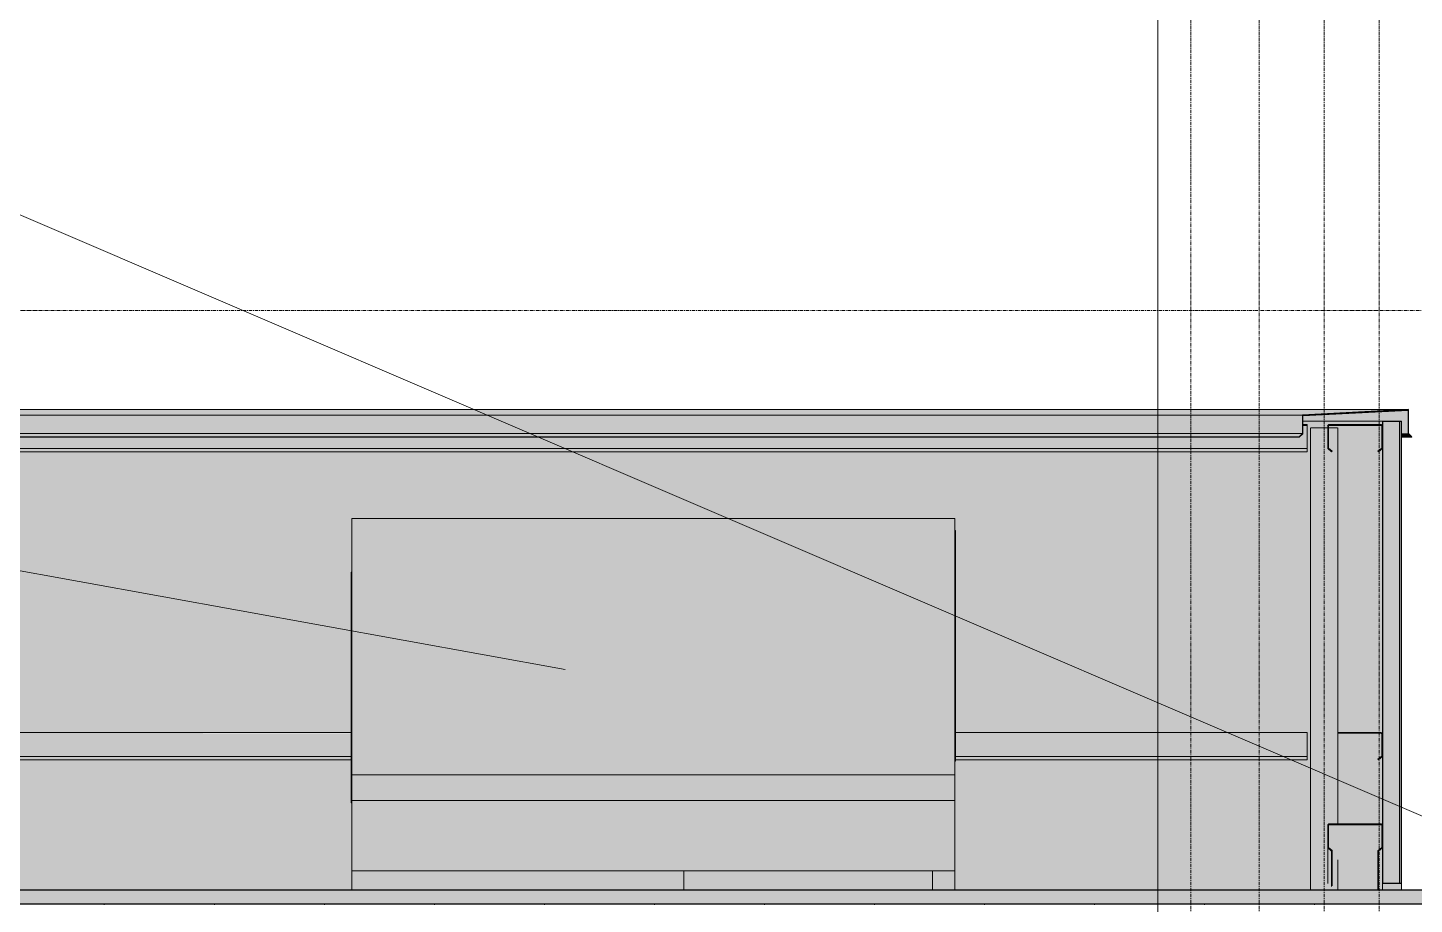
# Model space of a CAD drawing. Header units: inches. Extents: x -23445 to -32, y -314 to 853.
# Drawn here: x -22539.6 to -22336.9, y 171.2 to 299.3 of the extents above; entities that cross this region are included whole.
import ezdxf

# ---------------------------------------------------------------- set-up
doc = ezdxf.new("R2010")
doc.units = ezdxf.units.IN
doc.header["$MEASUREMENT"] = 0
doc.linetypes.add('Grid Line 1_2_', pattern=[0.875, 0.5, -0.125, 0.125, -0.125])
for name, color, linetype, lineweight in [('A-ANNO-IDEN', 131, 'Continuous', 9), ('A-FLOR-LEVL', 51, 'Continuous', 9), ('A-ROOF', 132, 'Continuous', 9), ('A-ROOF-PATT', 132, 'Continuous', 9), ('A-WALL', 113, 'Continuous', 9), ('G-ANNO-SYMB', 111, 'Continuous', 9), ('M-EQPM', 50, 'Continuous', 9), ('M-HVAC-DUCT', 70, 'Continuous', 9), ('S-BEAM', 12, 'Continuous', 9), ('S-COLS', 52, 'Continuous', 9), ('S-GRID', 1, 'Continuous', 9)]:
    doc.layers.add(name, color=color, linetype=linetype, lineweight=lineweight)

# ---------------------------------------------------------------- blocks, each defined once
blk = doc.blocks.new('Girt_C - 8_D-1405601-Building Section - North_South looking West _ Clinic')
at = {"layer": 'S-BEAM'}
h = blk.add_hatch(dxfattribs=at)
h.set_pattern_fill('FP_1', color=256, style=0, pattern_type=2)
h.set_pattern_definition([(45, (-21811.89, 94.61), (-19.007, 19.007), []), (45, (-21811.89, 123.41), (-19.007, 19.007), [])])
h.paths.add_polyline_path([(-22342.13, 237.31), (-22341.55, 237.8), (-22341.55, 241.11), (-22341.66, 241.11), (-22341.66, 237.85), (-22342.2, 237.4)], flags=0)
h.paths.add_polyline_path([(-22348.98, 237.31), (-22348.91, 237.4), (-22349.44, 237.85), (-22349.44, 241.11), (-22349.55, 241.11), (-22349.55, 237.8), (-22349.42, 237.69)], flags=0)
h.paths.add_polyline_path([(-22341.74, 241.19), (-22341.74, 241.3), (-22349.37, 241.3), (-22349.37, 241.19), (-22346.39, 241.19)], flags=0)
at = {"layer": 'S-BEAM', "lineweight": 15}
for p, q in [((-22341.74, 241.3), (-22349.37, 241.3)), ((-22349.37, 241.19), (-22341.74, 241.19)), ((-22349.55, 241.11), (-22349.55, 237.8)), ((-22349.44, 237.85), (-22349.44, 241.11)), ((-22341.66, 241.11), (-22341.66, 237.85)), ((-22341.55, 237.8), (-22341.55, 241.11)), ((-22349.55, 237.8), (-22348.98, 237.31)), ((-22348.91, 237.4), (-22349.44, 237.85)), ((-22348.98, 237.31), (-22348.91, 237.4)), ((-22341.66, 237.85), (-22342.2, 237.4)), ((-22342.2, 237.4), (-22342.13, 237.31)), ((-22342.13, 237.31), (-22341.55, 237.8))]:
    blk.add_line(p, q, dxfattribs=at)
for centre, radius, start, end in [((-22349.37, 241.11), 0.188, 90, 180), ((-22349.37, 241.11), 0.0782, 90, 177.8773), ((-22341.74, 241.11), 0.188, 0, 90), ((-22341.74, 241.11), 0.0782, 3.0424, 90)]:
    blk.add_arc(centre, radius, start, end, dxfattribs=at)
blk = doc.blocks.new('Girt_C - 8_D-1405602-Building Section - North_South looking West _ Clinic')
at = {"layer": 'S-BEAM'}
for points in [[(-22346.39, 173.24), (-22342.2, 173.24), (-22342.13, 179.07), (-22341.74, 179.47), (-22341.74, 182.81), (-22349.37, 182.8), (-22349.37, 179.4), (-22348.91, 178.93), (-22348.91, 177.65), (-22348.1, 177.61), (-22348.1, 173.24)], [(-22348.98, 173.78), (-22348.98, 178.93), (-22349.55, 179.41), (-22349.48, 174.21), (-22349.19, 173.96)], [(-22342.13, 173.24), (-22341.55, 173.24), (-22341.55, 179.41), (-22342.13, 178.93), (-22342.13, 174.21)], [(-22341.74, 179.4), (-22341.66, 179.47), (-22341.74, 179.41)], [(-22348.98, 173.78), (-22348.91, 173.86), (-22348.98, 174.21)]]:
    blk.add_hatch(color=256, dxfattribs=at).paths.add_polyline_path(points, flags=0)
at = {"layer": 'S-BEAM', "lineweight": 15}
for p, q in [((-22349.55, 182.73), (-22349.55, 179.41)), ((-22349.44, 179.47), (-22349.44, 182.73)), ((-22341.74, 182.92), (-22349.37, 182.92)), ((-22349.37, 182.81), (-22341.74, 182.81)), ((-22341.66, 182.73), (-22341.66, 179.47)), ((-22341.55, 179.41), (-22341.55, 182.73)), ((-22349.55, 179.41), (-22348.98, 178.93)), ((-22348.91, 179.02), (-22349.44, 179.47)), ((-22348.98, 178.93), (-22348.91, 179.02)), ((-22341.66, 179.47), (-22342.2, 179.01)), ((-22342.2, 179.01), (-22342.13, 178.93)), ((-22342.13, 178.93), (-22341.55, 179.41))]:
    blk.add_line(p, q, dxfattribs=at)
at = {"layer": 'S-BEAM'}
for p, q in [((-22349.55, 174.21), (-22349.55, 179.41)), ((-22348.98, 178.93), (-22348.98, 173.78)), ((-22348.91, 179.02), (-22348.91, 173.86)), ((-22342.2, 179.01), (-22342.2, 173.24)), ((-22342.13, 178.93), (-22342.13, 173.24))]:
    blk.add_line(p, q, dxfattribs=at)
at = {"layer": 'S-BEAM', "lineweight": 15, "flags": 128}
for points in [[(-22349.37, 182.92), (-22349.44, 182.9), (-22349.5, 182.86), (-22349.54, 182.8), (-22349.55, 182.73)], [(-22349.44, 182.73), (-22349.43, 182.77), (-22349.4, 182.8), (-22349.37, 182.81)], [(-22341.55, 182.73), (-22341.57, 182.8), (-22341.61, 182.86), (-22341.67, 182.9), (-22341.74, 182.92)], [(-22341.74, 182.81), (-22341.7, 182.8), (-22341.67, 182.77), (-22341.66, 182.73)]]:
    blk.add_lwpolyline(points, dxfattribs=at)
blk = doc.blocks.new('Girt_C - 8_D-1405603-Building Section - North_South looking West _ Clinic')
at = {"layer": 'S-BEAM'}
blk.add_hatch(color=256, dxfattribs=at).paths.add_polyline_path([(-22352.55, 241.11), (-22352.55, 241.3), (-22353.18, 241.27), (-22353.18, 241.11)], flags=0)
h = blk.add_hatch(color=256, dxfattribs=at)
h.paths.add_polyline_path([(-22353.18, 237.8), (-22352.55, 237.8), (-22352.55, 241.11), (-22353.18, 241.11), (-22353.24, 239.91), (-22353.74, 239.46), (-22541.1, 239.46), (-22541.1, 237.8), (-22353.24, 237.8)], flags=0)
h.paths.add_polyline_path([(-22569.11, 237.8), (-22545, 237.8), (-22545, 239.46), (-22785.05, 239.46), (-22785.05, 237.8), (-22724.05, 237.8)], flags=0)
h = blk.add_hatch(color=256, dxfattribs=at)
h.paths.add_polyline_path([(-22375.45, 237.31), (-22352.55, 237.31), (-22352.55, 237.8), (-22541.1, 237.8), (-22541.1, 237.31), (-22414.18, 237.31)], flags=0)
h.paths.add_polyline_path([(-22569.11, 237.31), (-22545, 237.31), (-22545, 237.8), (-22785.05, 237.8), (-22785.05, 237.31), (-22724.05, 237.31)], flags=0)
for p, q in [((-22352.55, 241.3), (-22353.18, 241.3)), ((-22352.55, 241.3), (-22352.55, 241.11)), ((-22352.55, 241.11), (-22352.55, 237.8)), ((-22541.1, 237.8), (-22352.55, 237.8)), ((-22352.55, 237.31), (-22541.1, 237.31)), ((-22352.55, 237.8), (-22352.55, 237.31))]:
    blk.add_line(p, q, dxfattribs=at)
blk = doc.blocks.new('Carrier_48TC_Standard_Efficiency_Gas_Heat_Electric_Cooling_Packaged_Rooftop_Unit_3_to_15_nominal_tons - 7_5 ton 48TC__08-873531-Building Section - North_South looking West _ Clinic')
at = {"layer": 'M-EQPM'}
blk.add_hatch(color=256, dxfattribs=at).paths.add_polyline_path([(-22492.18, 186), (-22492.18, 219.75), (-22492.3, 219.75), (-22492.3, 186)], flags=0)
h = blk.add_hatch(color=256, dxfattribs=at)
h.paths.add_polyline_path([(-22492.18, 173.24), (-22443.68, 173.24), (-22443.68, 176.08), (-22492.18, 176.08), (-22492.18, 174.21)], flags=0)
h.paths.add_polyline_path([(-22404.05, 173.24), (-22404.05, 176.08), (-22407.3, 176.08), (-22407.3, 173.24)], flags=0)
for p, q in [((-22492.3, 186), (-22492.3, 219.75)), ((-22492.3, 219.75), (-22492.18, 219.75)), ((-22492.18, 186), (-22492.3, 186)), ((-22492.18, 176.08), (-22492.18, 173.24)), ((-22404.05, 173.24), (-22404.05, 176.08))]:
    blk.add_line(p, q, dxfattribs=at)
blk = doc.blocks.new('Carrier_48TC_Standard_Efficiency_Gas_Heat_Electric_Cooling_Packaged_Rooftop_Unit_3_to_15_nominal_tons - 7_5 ton 48TC__08-V8-Building Section - North_South looking West _ Clinic')
at = {"layer": 'M-EQPM'}
for points in [[(-22443.23, 186.33), (-22404.05, 186.33), (-22404.05, 227.58), (-22492.18, 227.58), (-22492.18, 186.33), (-22452.91, 186.33)], [(-22403.93, 205.96), (-22403.93, 225.83), (-22404.05, 225.83), (-22404.05, 205.96)], [(-22404.05, 192.08), (-22403.93, 192.08), (-22403.93, 205.96), (-22404.05, 205.96), (-22404.05, 193.74)], [(-22443.23, 176.08), (-22404.05, 176.08), (-22404.05, 190.08), (-22492.18, 190.08), (-22492.18, 176.08), (-22452.91, 176.08)]]:
    blk.add_hatch(color=256, dxfattribs=at).paths.add_polyline_path(points, flags=0)
for p, q in [((-22492.18, 227.58), (-22404.05, 227.58)), ((-22492.18, 186.33), (-22492.18, 227.58)), ((-22404.05, 186.33), (-22404.05, 227.58)), ((-22404.05, 225.83), (-22403.93, 225.83)), ((-22403.93, 225.83), (-22403.93, 205.96)), ((-22404.05, 205.96), (-22403.93, 205.96)), ((-22403.93, 205.96), (-22403.93, 192.08)), ((-22404.05, 192.08), (-22403.93, 192.08)), ((-22492.18, 190.08), (-22404.05, 190.08)), ((-22492.18, 176.08), (-22492.18, 190.08)), ((-22404.05, 176.08), (-22404.05, 190.08)), ((-22404.05, 186.33), (-22492.18, 186.33)), ((-22404.05, 176.08), (-22492.18, 176.08))]:
    blk.add_line(p, q, dxfattribs=at)
blk = doc.blocks.new('Girt_C - 8_D-V10-Building Section - North_South looking West _ Clinic')
at = {"layer": 'S-BEAM'}
h = blk.add_hatch(color=256, dxfattribs=at)
h.paths.add_polyline_path([(-22356.08, 196.11), (-22352.55, 196.11), (-22352.55, 196.3), (-22403.93, 196.26), (-22403.93, 196.11), (-22375.45, 196.11)], flags=0)
h.paths.add_polyline_path([(-22545, 196.11), (-22545, 196.3), (-22785.05, 196.27), (-22785.05, 196.11), (-22549.75, 196.11)], flags=0)
h.paths.add_polyline_path([(-22540.06, 196.11), (-22492.3, 196.17), (-22492.3, 196.3), (-22541.1, 196.24), (-22541.1, 196.11)], flags=0)
h = blk.add_hatch(color=256, dxfattribs=at)
h.paths.add_polyline_path([(-22375.45, 192.8), (-22352.55, 192.8), (-22352.55, 196.11), (-22403.93, 196.11), (-22403.93, 192.8)], flags=0)
h.paths.add_polyline_path([(-22540.06, 192.8), (-22492.3, 192.8), (-22492.3, 196.11), (-22541.1, 196.11), (-22541.1, 192.8)], flags=0)
h.paths.add_polyline_path([(-22549.75, 192.8), (-22545, 192.8), (-22545, 196.11), (-22785.05, 196.11), (-22785.05, 192.8), (-22569.11, 192.8)], flags=0)
h = blk.add_hatch(color=256, dxfattribs=at)
h.paths.add_polyline_path([(-22352.55, 192.31), (-22352.55, 192.8), (-22403.93, 192.8), (-22403.93, 192.31), (-22356.08, 192.31)], flags=0)
h.paths.add_polyline_path([(-22541.1, 192.31), (-22492.3, 192.31), (-22492.3, 192.8), (-22541.1, 192.8)], flags=0)
h.paths.add_polyline_path([(-22545, 192.31), (-22545, 192.8), (-22785.05, 192.8), (-22785.05, 192.31), (-22549.75, 192.31)], flags=0)
for p, q in [((-22492.3, 196.3), (-22541.1, 196.3)), ((-22352.55, 196.3), (-22403.93, 196.3)), ((-22352.55, 196.3), (-22352.55, 196.11)), ((-22352.55, 196.11), (-22352.55, 192.8)), ((-22541.1, 192.8), (-22492.3, 192.8)), ((-22403.93, 192.8), (-22352.55, 192.8)), ((-22352.55, 192.8), (-22352.55, 192.31)), ((-22492.3, 192.31), (-22541.1, 192.31)), ((-22352.55, 192.31), (-22403.93, 192.31))]:
    blk.add_line(p, q, dxfattribs=at)
blk = doc.blocks.new('Girt_C - 8_D-1405609-Building Section - North_South looking West _ Clinic')
at = {"layer": 'S-BEAM'}
h = blk.add_hatch(color=256, dxfattribs=at)
h.paths.add_polyline_path([(-22342.13, 192.31), (-22341.55, 192.8), (-22341.55, 196.11), (-22341.66, 196.11), (-22341.66, 192.85), (-22342.2, 192.4)], flags=0)
h.paths.add_polyline_path([(-22341.74, 196.19), (-22341.74, 196.3), (-22348.1, 196.3), (-22348.1, 196.19), (-22346.39, 196.19)], flags=0)
for p, q in [((-22341.74, 196.3), (-22348.1, 196.3)), ((-22348.1, 196.19), (-22341.74, 196.19)), ((-22341.66, 196.11), (-22341.66, 192.85)), ((-22341.66, 192.85), (-22342.2, 192.4)), ((-22342.13, 192.31), (-22341.55, 192.8)), ((-22342.2, 192.4), (-22342.13, 192.31))]:
    blk.add_line(p, q, dxfattribs=at)
for radius, start in [(0.187, 0), (0.0782, 3.0424)]:
    blk.add_arc((-22341.74, 196.11), radius, start, 90, dxfattribs=at)

msp = doc.modelspace()

# ---------------------------------------------------------------- hatches: boundary and pattern name
at = {"layer": 'A-ROOF'}
msp.add_hatch(color=256, dxfattribs=at).paths.add_polyline_path([(-20889.05, 171.24), (-20889.05, 173.24), (-22786.55, 173.24), (-22786.55, 171.24), (-20890.55, 171.24)], flags=0)
at = {"layer": 'A-ROOF-PATT'}
h = msp.add_hatch(dxfattribs=at)
h.set_pattern_fill('FP_6', color=256, style=0, pattern_type=2)
h.set_pattern_definition([(90, (-174.388, -762.154), (-16.082, 1e-15), [])])
h.paths.add_polyline_path([(-22808.3, 153.07), (-22798.62, 153.07), (-22798.62, 153.86), (-22808.3, 153.86)], flags=0)
h.paths.add_polyline_path([(-20878.55, 153.07), (-20878.55, 153.86), (-20889.05, 153.86), (-20889.04, 153.07), (-20879.7, 153.07)], flags=0)
h.paths.add_polyline_path([(-20884.2, 155.4), (-20878.55, 155.4), (-20878.55, 155.87), (-20889.05, 155.87), (-20889.05, 155.4), (-20887.49, 155.4)], flags=0)
h.paths.add_polyline_path([(-20903.56, 171.11), (-20900.3, 171.11), (-20900.3, 171.24), (-22786.55, 171.24), (-22786.55, 171.11), (-20911.69, 171.11)], flags=0)
at = {"layer": 'A-WALL', "lineweight": 5}
h = msp.add_hatch(color=256, dxfattribs=at)
h.paths.add_polyline_path([(-22799.05, 242.69), (-22785.31, 242.69), (-22799.05, 243.41), (-22799.05, 242.91)], flags=0)
h.paths.add_polyline_path([(-22353.24, 242.69), (-22337.8, 243.5), (-22798.36, 243.43), (-22784.12, 242.69), (-22356.08, 242.69)], flags=0)
at = {"layer": 'A-WALL'}
for points in [[(-22337.28, 239.46), (-22337.24, 239.5), (-22337.74, 240), (-22337.74, 243.5), (-22353.24, 242.69), (-22353.24, 240), (-22353.18, 239.97), (-22353.18, 242.63), (-22337.8, 243.43), (-22337.8, 239.97)], [(-22341.55, 174.24), (-22339.05, 174.24), (-22339.05, 241.75), (-22341.55, 241.75), (-22341.55, 183.98)]]:
    msp.add_hatch(color=256, dxfattribs=at).paths.add_polyline_path(points, flags=0)
at = {"layer": 'A-WALL', "lineweight": 5}
for points in [[(-22338.74, 239.97), (-22337.8, 240), (-22337.8, 243.43), (-22353.18, 242.57), (-22353.18, 241.83), (-22338.74, 241.75), (-22338.74, 240)], [(-22339.05, 174.24), (-22338.74, 174.24), (-22338.74, 241.75), (-22339.05, 241.75), (-22339.05, 183.98)], [(-22337.8, 239.46), (-22337.28, 239.46), (-22337.8, 239.97), (-22338.74, 239.97), (-22338.74, 239.46)], [(-22338.74, 173.24), (-22338.74, 174.24), (-22341.55, 174.21), (-22341.55, 173.24)]]:
    msp.add_hatch(color=256, dxfattribs=at).paths.add_polyline_path(points, flags=0)
h = msp.add_hatch(color=256, dxfattribs=at)
h.paths.add_polyline_path([(-22799.05, 240), (-22798.62, 240), (-22798.62, 241.75), (-22785.05, 241.75), (-22785.05, 240), (-22784.18, 240), (-22784.18, 242.63), (-22786.55, 242.69), (-22799.05, 242.63)], flags=0)
h.paths.add_polyline_path([(-22724.05, 240), (-22353.24, 240), (-22353.24, 242.69), (-22784.12, 242.63), (-22784.12, 240), (-22783.62, 240)], flags=0)
h = msp.add_hatch(color=256, dxfattribs=at)
h.paths.add_polyline_path([(-22799.05, 158.5), (-22798.62, 158.58), (-22798.62, 239.46), (-22799.05, 239.46), (-22799.05, 164.45)], flags=0)
h.paths.add_polyline_path([(-22785.05, 173.24), (-22617.8, 173.24), (-22617.8, 185.5), (-22613.05, 185.5), (-22613.05, 173.24), (-22545, 173.24), (-22545, 192.31), (-22785.05, 192.31), (-22785.05, 174.21)], flags=0)
h.paths.add_polyline_path([(-22404.05, 173.24), (-22352, 173.24), (-22352, 240.83), (-22349.55, 240.83), (-22349.53, 241.11), (-22349.44, 241.11), (-22349.37, 240.83), (-22348.1, 240.83), (-22348.1, 196.3), (-22341.74, 196.3), (-22341.74, 196.19), (-22348.1, 196.19), (-22348.1, 182.92), (-22341.74, 182.92), (-22341.66, 182.73), (-22341.55, 182.81), (-22341.55, 192.8), (-22342.13, 192.31), (-22342.2, 192.4), (-22341.66, 192.85), (-22341.66, 196.11), (-22341.55, 196.19), (-22341.55, 237.8), (-22342.13, 237.31), (-22342.2, 237.4), (-22341.66, 237.85), (-22341.66, 241.11), (-22341.55, 241.19), (-22341.55, 241.75), (-22353.18, 241.75), (-22353.18, 241.3), (-22352.55, 241.27), (-22352.55, 237.31), (-22541.1, 237.31), (-22541.1, 196.3), (-22492.3, 196.3), (-22492.3, 219.75), (-22492.18, 219.75), (-22492.18, 227.58), (-22404.05, 227.58), (-22404.05, 225.83), (-22403.93, 225.83), (-22403.93, 196.3), (-22352.55, 196.27), (-22352.55, 192.31), (-22403.93, 192.31), (-22403.93, 192.08), (-22404.05, 192.08), (-22404.05, 174.21)], flags=0)
h.paths.add_polyline_path([(-22492.18, 173.24), (-22492.18, 186), (-22492.3, 186), (-22492.3, 192.31), (-22541.1, 192.31), (-22541.1, 173.24), (-22511.01, 173.24)], flags=0)
h.paths.add_polyline_path([(-22545, 196.3), (-22545, 237.31), (-22785.05, 237.31), (-22785.05, 196.3), (-22549.75, 196.3)], flags=0)
h.paths.add_polyline_path([(-22348.96, 241.19), (-22349.37, 241.19), (-22349.37, 241.3), (-22341.74, 241.3), (-22341.74, 241.19), (-22348.84, 241.19)], flags=0)
h = msp.add_hatch(color=256, dxfattribs=at)
h.paths.add_polyline_path([(-22569.11, 239.5), (-22353.7, 239.54), (-22353.24, 240), (-22784.09, 239.97), (-22783.62, 239.5), (-22724.05, 239.5)], flags=0)
h.paths.add_polyline_path([(-22799.05, 239.5), (-22798.62, 239.5), (-22798.62, 240), (-22799.05, 240)], flags=0)
h.paths.add_polyline_path([(-22785.05, 239.5), (-22783.7, 239.5), (-22784.18, 240), (-22785.05, 239.97)], flags=0)
at = {"layer": 'M-HVAC-DUCT', "lineweight": 5}
h = msp.add_hatch(color=256, dxfattribs=at)
h.paths.add_polyline_path([(-22433.55, 136.57), (-22407.3, 136.57), (-22407.3, 159.89), (-22443.68, 159.89), (-22443.68, 136.57)], flags=0)
h.paths.add_polyline_path([(-22433.55, 173.24), (-22407.3, 173.24), (-22407.3, 176.08), (-22443.68, 176.08), (-22443.68, 173.24), (-22438.39, 173.24)], flags=0)
at = {"layer": 'S-COLS', "lineweight": 5}
for points in [[(-22351.27, 173.24), (-22350.05, 173.24), (-22350.05, 240.83), (-22352, 240.83), (-22352, 173.24), (-22351.34, 173.24)], [(-22348.34, 173.24), (-22348.1, 173.24), (-22348.15, 177.61), (-22348.91, 177.65), (-22348.98, 173.78), (-22349.55, 174.27), (-22349.55, 182.73), (-22349.37, 182.81), (-22349.33, 182.92), (-22348.1, 182.92), (-22348.1, 240.83), (-22349.44, 240.83), (-22349.44, 237.85), (-22348.91, 237.4), (-22348.98, 237.31), (-22349.55, 237.85), (-22349.62, 240.83), (-22350.05, 240.83), (-22350.05, 173.24), (-22348.49, 173.24)]]:
    msp.add_hatch(color=256, dxfattribs=at).paths.add_polyline_path(points, flags=0)

# ---------------------------------------------------------------- linework, layer by layer
at = {"layer": 'A-ANNO-IDEN', "color": 153}
for p, q in [((-22178.37, 116.58), (-22961.23, 452.28)), ((-22461, 205.52), (-22954.13, 294.75))]:
    msp.add_line(p, q, dxfattribs=at)
at = {"layer": 'A-FLOR-LEVL', "linetype": 'Grid Line 1_2_'}
msp.add_line((-23227.37, 258), (-20111.4, 258), dxfattribs=at)
at = {"layer": 'A-ROOF', "lineweight": 25}
for p, q in [((-20889.05, 173.24), (-22785.05, 173.24)), ((-22786.55, 171.24), (-20900.3, 171.24))]:
    msp.add_line(p, q, dxfattribs=at)
at = {"layer": 'A-WALL'}
for p, q in [((-22799.05, 243.5), (-22337.74, 243.5)), ((-22784.12, 242.69), (-22353.24, 242.69)), ((-22338.74, 241.83), (-22353.18, 241.83)), ((-22339.05, 241.75), (-22339.05, 174.24)), ((-22338.74, 241.75), (-22338.74, 241.83)), ((-22785.05, 239.46), (-22353.7, 239.46)), ((-22784.12, 240), (-22353.24, 240)), ((-22783.62, 239.5), (-22353.74, 239.5)), ((-22338.74, 239.97), (-22337.8, 239.97)), ((-22338.74, 239.46), (-22337.28, 239.46)), ((-22341.55, 173.24), (-22341.55, 174.24)), ((-22338.74, 174.24), (-22338.74, 173.24))]:
    msp.add_line(p, q, dxfattribs=at)
at = {"layer": 'A-WALL', "lineweight": 25}
for p, q in [((-22337.74, 243.5), (-22353.24, 242.69)), ((-22353.18, 242.63), (-22337.8, 243.43)), ((-22337.8, 243.43), (-22337.8, 239.97)), ((-22337.74, 240), (-22337.74, 243.5)), ((-22353.24, 242.69), (-22353.24, 240)), ((-22353.18, 239.97), (-22353.18, 242.63)), ((-22341.55, 241.75), (-22341.55, 174.24)), ((-22338.74, 241.75), (-22341.55, 241.75)), ((-22338.74, 174.24), (-22338.74, 241.75)), ((-22353.24, 240), (-22353.74, 239.5)), ((-22353.74, 239.5), (-22353.7, 239.46)), ((-22353.7, 239.46), (-22353.18, 239.97)), ((-22337.8, 239.97), (-22337.28, 239.46)), ((-22337.24, 239.5), (-22337.74, 240)), ((-22337.28, 239.46), (-22337.24, 239.5)), ((-22341.55, 174.24), (-22338.74, 174.24))]:
    msp.add_line(p, q, dxfattribs=at)
at = {"layer": 'G-ANNO-SYMB'}
msp.add_line((-22374.36, 545.16), (-22374.36, -79.66), dxfattribs=at)
at = {"layer": 'M-HVAC-DUCT'}
for p, q in [((-22443.68, 176.08), (-22443.68, 173.24)), ((-22407.3, 176.08), (-22407.3, 173.24))]:
    msp.add_line(p, q, dxfattribs=at)
at = {"layer": 'S-COLS'}
for p, q in [((-22352.05, 240.83), (-22352.05, 173.24)), ((-22350.05, 240.83), (-22352, 240.83)), ((-22349.53, 240.83), (-22350.05, 240.83)), ((-22348.1, 240.83), (-22349.43, 240.83)), ((-22348.05, 182.92), (-22348.05, 240.83)), ((-22348.05, 173.24), (-22348.05, 177.65))]:
    msp.add_line(p, q, dxfattribs=at)
at = {"layer": 'S-GRID', "linetype": 'Grid Line 1_2_'}
for p, q in [((-22369.55, -273.16), (-22369.55, 738.66)), ((-22359.55, -273.16), (-22359.55, 738.66)), ((-22359.55, -273.16), (-22359.55, 738.66)), ((-22350.05, -273.16), (-22350.05, 738.66)), ((-22342.05, -273.16), (-22342.05, 738.66))]:
    msp.add_line(p, q, dxfattribs=at)

# ---------------------------------------------------------------- block references
at = {"layer": 'M-EQPM'}
for name in ['Carrier_48TC_Standard_Efficiency_Gas_Heat_Electric_Cooling_Packaged_Rooftop_Unit_3_to_15_nominal_tons - 7_5 ton 48TC__08-V8-Building Section - North_South looking West _ Clinic', 'Carrier_48TC_Standard_Efficiency_Gas_Heat_Electric_Cooling_Packaged_Rooftop_Unit_3_to_15_nominal_tons - 7_5 ton 48TC__08-873531-Building Section - North_South looking West _ Clinic']:
    msp.add_blockref(name, (0, 0), dxfattribs=at)
at = {"layer": 'S-BEAM'}
for name in ['Girt_C - 8_D-1405603-Building Section - North_South looking West _ Clinic', 'Girt_C - 8_D-1405601-Building Section - North_South looking West _ Clinic', 'Girt_C - 8_D-V10-Building Section - North_South looking West _ Clinic', 'Girt_C - 8_D-1405609-Building Section - North_South looking West _ Clinic', 'Girt_C - 8_D-1405602-Building Section - North_South looking West _ Clinic']:
    msp.add_blockref(name, (0, 0), dxfattribs=at)

doc.saveas('drawing.dxf')
